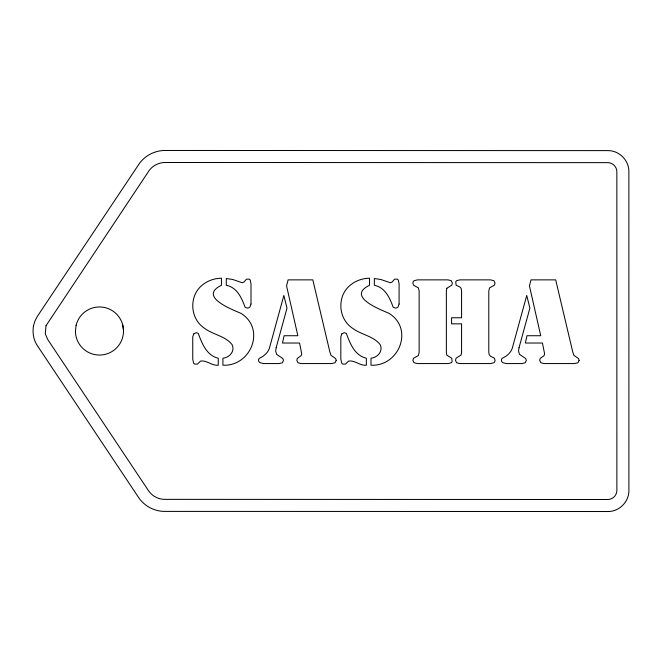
<?xml version="1.0" encoding="UTF-8"?>
<svg xmlns="http://www.w3.org/2000/svg" width="662" height="662" viewBox="0 0 662 662"><rect width="100%" height="100%" fill="white"/><g stroke="black" fill="none" stroke-linecap="round" stroke-linejoin="round"><path stroke-width="0.99" d="M122.586 324.363L123.521 330.57M33.481 325.82C32.355 332.738 33.448 339.937 37.444 345.787L138.482 497.336C144.208 506.008 154.337 511.428 164.73 511.395L607.84 511.527C619.136 511.734 629.107 501.763 628.9 490.468L628.875 171.673C629.082 160.378 619.111 150.406 607.815 150.613L164.954 150.473C154.544 150.489 144.432 155.827 138.706 164.524L37.444 316.229L34.995 320.83L33.481 325.82M46.017 325.712L45.289 333.855L47.78 339.606L148.214 490.252C151.83 495.987 158.45 499.529 165.227 499.363L607.054 499.504C612.499 499.959 617.332 495.126 616.876 489.681L616.852 172.459C617.307 167.014 612.474 162.182 607.029 162.637L165.69 162.496C158.814 162.322 152.095 165.765 148.437 171.607L46.017 325.712M193.47 299.514C191.012 310.205 195.05 321.947 204.277 328.129C212.841 334.699 225.221 335.891 232.056 344.563C235.3 351.174 229.482 357.554 222.92 358.233L222.92 365.225C251.204 366.458 265.942 328.716 240.918 313.325C231.667 309.328 198.046 296.543 221.447 285.272L221.447 278.214C208.679 278.321 196.06 286.538 193.47 299.514M341.551 299.514C339.101 310.205 343.131 321.947 352.358 328.129C360.922 334.699 373.302 335.891 380.137 344.563C383.389 351.174 377.563 357.554 371.001 358.233L371.001 365.225C399.285 366.458 414.023 328.716 388.999 313.325C379.748 309.328 346.127 296.543 369.528 285.272L369.528 278.214C356.76 278.321 344.141 286.538 341.551 299.514M76.13 325.207L75.427 331.447A24.055 24.055 0 0 0 110.033 352.614A24.055 24.055 0 0 0 114.592 312.307A24.055 24.055 0 0 0 76.13 325.207M276.145 347.749L275.649 350.943L276.559 354.253L282.931 358.663L283.435 360.509L282.318 362.809L278.959 363.57L263.385 363.57L259.802 362.619L258.809 361.493L258.486 360.012L259.156 358.39C264.51 355.916 268.871 352.126 270.013 345.969L283.866 295.451L286.994 308.136L276.145 347.749M519.025 347.749L518.528 350.943L519.438 354.253L525.81 358.663L526.323 360.509L525.198 362.809L521.846 363.57L506.264 363.57L502.681 362.619L501.688 361.493L501.366 360.012L502.036 358.39C507.39 355.916 511.751 352.126 512.893 345.969L526.745 295.451L529.873 308.136L519.025 347.749M461.571 352.167L461.124 354.973L456.077 358.192L455.497 360.318L456.573 362.759L459.792 363.57L490.451 363.57L493.893 362.759L494.762 361.742L495.044 360.318L494.431 358.192L490.633 356.272L489.251 354.882L488.796 352.167L488.796 291.032L489.532 287.904L494.431 285.148L495.044 283.063L493.893 280.671L490.451 279.869L459.908 279.869L456.598 280.671L455.77 281.664L456.077 285.173L459.792 286.985L461.124 288.301L461.571 291.032L461.571 317.768L451.575 317.768L451.575 323.834L461.571 323.834L461.571 352.167M446.809 288.301L446.362 291.032L446.362 352.416L446.809 355.138L451.79 358.266L452.096 361.775L451.285 362.776L448.017 363.57L417.482 363.57L414.073 362.743L412.881 360.385L413.493 358.299L418.401 355.535L419.137 352.416L419.137 291.032L418.401 287.904L413.493 285.148L412.881 283.063L413.179 281.706L414.073 280.696L417.482 279.869L448.017 279.869L451.285 280.671L452.369 283.063L451.79 285.173L446.809 288.301M336.23 360.385L335.038 362.776L331.447 363.57L300.854 363.57L297.908 362.685L296.808 360.318L297.296 358.481L301.218 355.602L301.715 353.765L299.563 343.032L282.459 343.032L284.114 335.733L297.85 335.733L286.563 285.885L288.102 279.869L312.812 279.869L329.858 351.919L330.959 355.295L335.617 358.547L336.23 360.385M579.118 360.385L577.918 362.776L574.335 363.57L543.734 363.57L540.788 362.685L539.687 360.318L540.175 358.481L544.098 355.602L544.594 353.765L542.443 343.032L525.338 343.032L526.993 335.733L540.73 335.733L529.443 285.885L530.982 279.869L555.691 279.869L572.738 351.919L573.838 355.295L578.497 358.547L579.118 360.385M193.734 333.921L192.75 336.834L192.75 359.16L193.61 363.115L194.678 364.1L197.425 364.092L200.536 361.088C206.668 359.963 211.89 365.945 218.261 365.225L218.261 358.233C206.685 355.56 201.902 343.437 198.302 333.433L196.184 332.663L193.734 333.921M341.815 333.921L340.831 336.834L340.831 359.16L341.691 363.115L342.767 364.1L345.506 364.092L348.617 361.088C354.749 359.963 359.979 365.945 366.343 365.225L366.343 358.233C354.766 355.56 349.983 343.437 346.383 333.433L344.265 332.663L341.815 333.921M250.997 304.032L249.988 306.945L248.829 307.797L247.381 308.078L245.114 307.284C241.729 298.099 237.195 287.465 226.288 285.272L226.288 278.52L232.668 279.472L242.358 282.757L244.071 281.954L246.512 279.165L249.243 279.132L250.236 280.026L250.997 283.799L250.997 304.032M399.087 304.032L398.069 306.945L396.919 307.797L395.471 308.078L393.195 307.284C389.819 298.099 385.276 287.465 374.369 285.272L374.369 278.52L380.749 279.472L390.439 282.757L392.152 281.954L394.593 279.165L397.332 279.132L398.317 280.026L399.087 283.799L399.087 304.032"/></g></svg>
